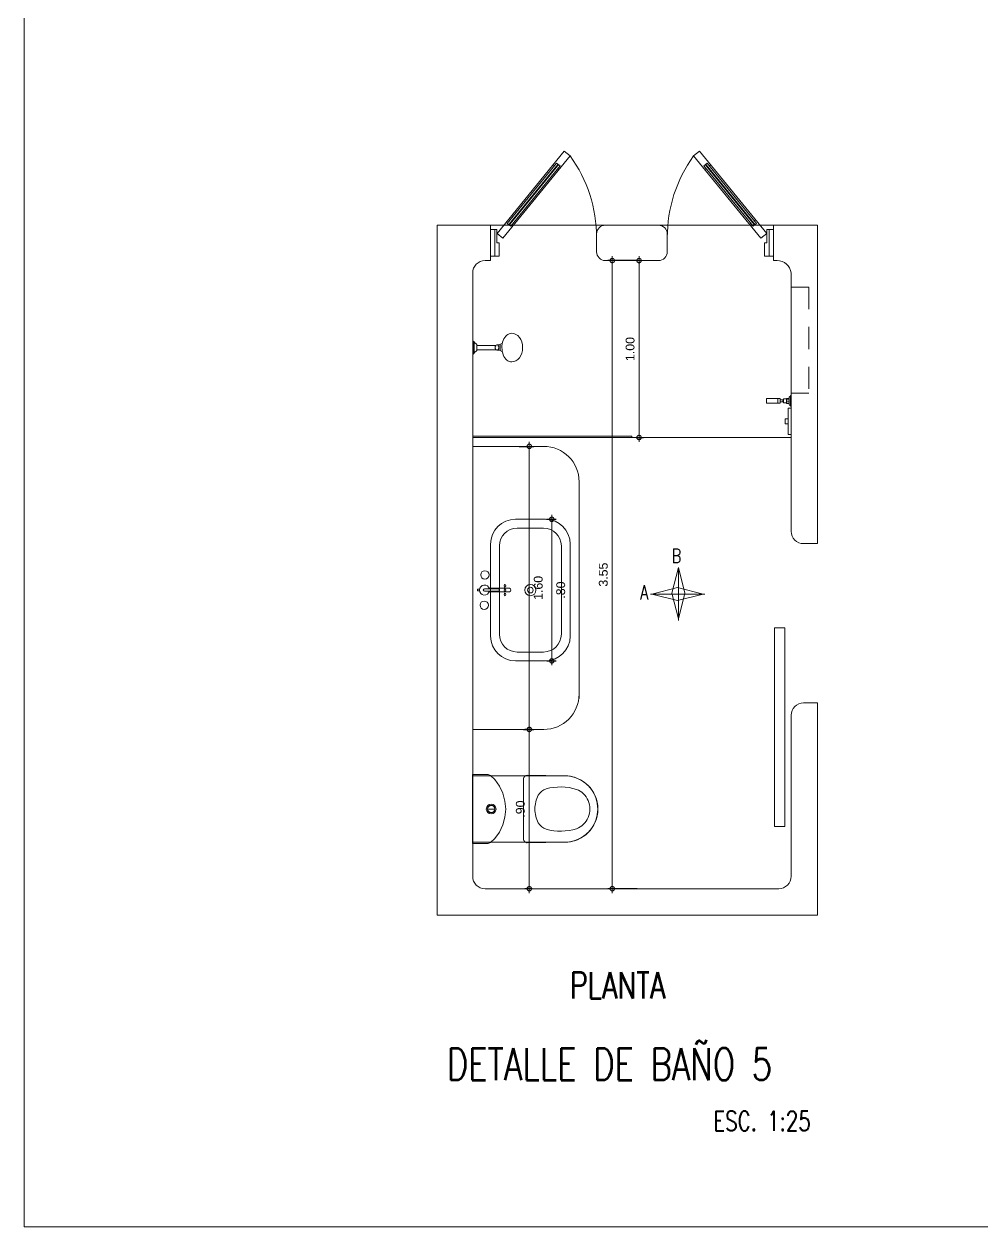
# Model space of a CAD drawing. Header units: metres. Extents: x 113 to 2416, y -346 to 476.
# Drawn here: x 306.9 to 312.31, y -166.51 to -159.71 of the extents above; entities that cross this region are included whole.
import ezdxf

# ---------------------------------------------------------------- set-up
doc = ezdxf.new("R2010")
doc.units = ezdxf.units.M
doc.header["$PDMODE"] = 34
for name, pattern in [('0', [0]), ('CONTINU', [0]), ('HIDDEN2', [0.1875, 0.125, -0.0625])]:
    doc.linetypes.add(name, pattern=pattern)
doc.layers.get('0').update_dxf_attribs({"color": 250, "linetype": '0', "lineweight": 20})
doc.layers.get('Defpoints').update_dxf_attribs({"color": 6})
for name, color, linetype, lineweight in [('A-DOOR', 35, 'Continuous', 5), ('A-WALL', 250, 'Continuous', 20), ('baños', 140, 'Continuous', 0), ('DIMENSIONES', 5, 'Continuous', 5), ('piscina', 131, 'Continuous', 0), ('piso', 253, 'Continuous', 0), ('textos', 7, 'Continuous', 0)]:
    doc.layers.add(name, color=color, linetype=linetype, lineweight=lineweight)
doc.styles.add('Arch-Dim', font='romans.shx', dxfattribs={"width": 0.75})
doc.styles.add('ESC25-2mm', font='arial.ttf', dxfattribs={"height": 0.05})
doc.styles.get("Standard").update_dxf_attribs({"font": 'arial.ttf', "height": 0.1875})
doc.dimstyles.new('DIMS25', dxfattribs={"dimtxt": 0.05, "dimasz": 0.05, "dimexe": 0.025, "dimexo": 0.025, "dimgap": 0.025, "dimtad": 2, "dimzin": 4, "dimdsep": 46, "dimtxsty": 'ESC25-2mm', "dimblk": 'DOTSMALL', "dimcen": 0.025, "dimdle": 0.025, "dimclrd": 256, "dimclre": 256, "dimclrt": 1, "dimadec": 0, "dimazin": 0, "dimtfac": 1, "dimtix": 1, "dimtmove": 2, "dimatfit": 3, "dimfxl": 1, "dimtolj": 1, "dimtzin": 0, "dimlwd": -1, "dimarcsym": 0})

# ---------------------------------------------------------------- blocks, each defined once
blk = doc.blocks.new('Caroma_ToiletSuites')
at = {"layer": 'baños'}
for p, q in [((-94, 682.8), (-120.8, 664)), ((-64.3, 696.7), (-94, 682.8)), ((-32.6, 705.1), (-64.3, 696.7)), ((0, 708), (-32.6, 705.1)), ((32.6, 705.1), (0, 708)), ((64.3, 696.7), (32.6, 705.1)), ((94, 682.8), (64.3, 696.7)), ((120.8, 664), (94, 682.8)), ((-162.8, 614), (-176.7, 584.3)), ((-144, 640.8), (-162.8, 614)), ((-120.8, 664), (-144, 640.8)), ((144, 640.8), (120.8, 664)), ((162.8, 614), (144, 640.8)), ((176.7, 584.3), (162.8, 614)), ((-185.1, 552.6), (-188, 520)), ((-176.7, 584.3), (-185.1, 552.6)), ((185.1, 552.6), (176.7, 584.3)), ((188, 520), (185.1, 552.6)), ((-188, 520), (-190.5, 308)), ((-188, 0), (-188, 520)), ((188, 520), (188, 0)), ((190.5, 308), (188, 520)), ((-190.5, 308), (-190.2, 304.5)), ((-190.2, 304.5), (-189.3, 301.2)), ((-189.3, 301.2), (-187.8, 298)), ((-187.8, 298), (-185.8, 295.1)), ((-185.8, 295.1), (-183.4, 292.7)), ((-183.4, 292.7), (-180.5, 290.7)), ((-180.5, 290.7), (-177.3, 289.2)), ((-177.3, 289.2), (-174, 288.3)), ((-174, 288.3), (-170.5, 288)), ((-170.5, 288), (170.5, 288)), ((170.5, 288), (174, 288.3)), ((174, 288.3), (177.3, 289.2)), ((177.3, 289.2), (180.5, 290.7)), ((180.5, 290.7), (183.4, 292.7)), ((183.4, 292.7), (185.8, 295.1)), ((185.8, 295.1), (187.8, 298)), ((187.8, 298), (189.3, 301.2)), ((189.3, 301.2), (190.2, 304.5)), ((190.2, 304.5), (190.5, 308)), ((-130, 152.2), (-167.1, 126.2)), ((-88.9, 171.3), (-130, 152.2)), ((-45.1, 183.1), (-88.9, 171.3)), ((0, 187), (-45.1, 183.1)), ((45.1, 183.1), (0, 187)), ((88.9, 171.3), (45.1, 183.1)), ((130, 152.2), (88.9, 171.3)), ((167.1, 126.2), (130, 152.2)), ((-194.6, 88.2), (-195, 83.5)), ((-195, 83.5), (-195, 0)), ((-193.4, 92.7), (-194.6, 88.2)), ((-191.4, 97), (-193.4, 92.7)), ((-188.7, 100.9), (-191.4, 97)), ((-167.1, 126.2), (-188.7, 100.9)), ((0, 85), (0, 125)), ((188.7, 100.9), (167.1, 126.2)), ((191.4, 97), (188.7, 100.9)), ((193.4, 92.7), (191.4, 97)), ((194.6, 88.2), (193.4, 92.7)), ((195, 83.5), (194.6, 88.2)), ((195, 0), (195, 83.5)), ((-195, 0), (195, 0)), ((188, 0), (-188, 0))]:
    blk.add_line(p, q, dxfattribs=at)
for centre, radius, start, end in [((0, 520), 188, 0, 180), ((-18.8, 556.1), 97.6, 134.33725, 160.9897), ((-2.7, 547.4), 115.2, 88.65652, 137.04039), ((2.7, 547.4), 115.2, 42.9609, 91.34146), ((18.8, 556.1), 97.6, 19.00998, 45.66427), ((183, 496.7), 307.9, 162.77131, 195.21432), ((-183, 496.7), 307.9, 344.7852, 17.22859), ((-36.1, 442.4), 82.4, 198.76304, 239.35819), ((36.1, 442.4), 82.4, 300.64117, 341.23514), ((2.9, 529.9), 177.9, 242.91598, 269.06591), ((-2.9, 529.9), 177.9, 270.93391, 297.08355), ((0, 105), 27.5, 0, 180), ((0, 105), 27.5, 180, 0), ((0, 105), 21, 0, 180), ((0, 105), 21, 180, 0), ((0, 105), 20, 0, 180), ((0, 105), 20, 180, 0)]:
    blk.add_arc(centre, radius, start, end, dxfattribs=at)
blk = doc.blocks.new('_DotSmall')
at = {"color": 0, "linetype": 'ByBlock', "lineweight": 13, "const_width": 0.5}
blk.add_lwpolyline([(-0.0625, 0, 1), (0.0625, 0, 1)], format="xyb", close=True, dxfattribs=at)
blk = doc.blocks.new('*D434')
at = {"layer": 'Defpoints', "color": 0, "transparency": 16777216}
for p in [(310.3879, -161.0446), (310.2214, -164.5946), (310.3878, -164.5946)]:
    blk.add_point(p, dxfattribs=at)
at = {"layer": 'DIMENSIONES', "lineweight": -2, "transparency": 16777216}
for p, q in [((310.3629, -161.0446), (310.1964, -161.0446)), ((310.3628, -164.5946), (310.1964, -164.5946))]:
    blk.add_line(p, q, dxfattribs=at)
at = {"layer": 'DIMENSIONES', "transparency": 16777216}
blk.add_line((310.2214, -161.0196), (310.2214, -164.6196), dxfattribs=at)
at = {"layer": 'DIMENSIONES', "transparency": 16777216, "xscale": 0.05, "yscale": 0.05, "zscale": 0.05}
for p, rotation in [((310.2214, -161.0446), 90), ((310.2214, -164.5946), 270)]:
    blk.add_blockref('_DotSmall', p, dxfattribs=dict(at, rotation=rotation))
at = {"layer": 'DIMENSIONES', "color": 5, "lineweight": 13, "transparency": 16777216, "insert": (310.1709, -162.8196), "char_height": 0.05, "attachment_point": 5, "rotation": 90, "style": 'ESC25-2mm'}
blk.add_mtext('\\A1;3.55', dxfattribs=at)
blk = doc.blocks.new('*D435')
at = {"layer": 'Defpoints', "color": 0, "transparency": 16777216}
for p in [(309.7936, -163.6946), (309.7525, -164.5946), (309.7936, -164.5946)]:
    blk.add_point(p, dxfattribs=at)
at = {"layer": 'DIMENSIONES', "lineweight": -2, "transparency": 16777216}
for p, q in [((309.7686, -163.6946), (309.7275, -163.6946)), ((309.7686, -164.5946), (309.7275, -164.5946))]:
    blk.add_line(p, q, dxfattribs=at)
at = {"layer": 'DIMENSIONES', "transparency": 16777216}
blk.add_line((309.7525, -163.6696), (309.7525, -164.6196), dxfattribs=at)
at = {"layer": 'DIMENSIONES', "transparency": 16777216, "xscale": 0.05, "yscale": 0.05, "zscale": 0.05}
for p, rotation in [((309.7525, -163.6946), 90), ((309.7525, -164.5946), 270)]:
    blk.add_blockref('_DotSmall', p, dxfattribs=dict(at, rotation=rotation))
at = {"layer": 'DIMENSIONES', "color": 5, "lineweight": 13, "transparency": 16777216, "insert": (309.702, -164.1446), "char_height": 0.05, "attachment_point": 5, "rotation": 90, "style": 'ESC25-2mm'}
blk.add_mtext('\\A1;.90', dxfattribs=at)
blk = doc.blocks.new('*D436')
at = {"layer": 'Defpoints', "color": 0, "transparency": 16777216}
for p in [(310.3967, -161.0446), (310.3322, -162.0446), (310.3729, -162.0446)]:
    blk.add_point(p, dxfattribs=at)
at = {"layer": 'DIMENSIONES', "lineweight": -2, "transparency": 16777216}
for p, q in [((310.3717, -161.0446), (310.3479, -161.0446)), ((310.3572, -162.0446), (310.3979, -162.0446))]:
    blk.add_line(p, q, dxfattribs=at)
at = {"layer": 'DIMENSIONES', "transparency": 16777216}
blk.add_line((310.3729, -161.0196), (310.3729, -162.0696), dxfattribs=at)
at = {"layer": 'DIMENSIONES', "transparency": 16777216, "xscale": 0.05, "yscale": 0.05, "zscale": 0.05}
for p, rotation in [((310.3729, -161.0446), 90), ((310.3729, -162.0446), 270)]:
    blk.add_blockref('_DotSmall', p, dxfattribs=dict(at, rotation=rotation))
at = {"layer": 'DIMENSIONES', "color": 5, "lineweight": 13, "transparency": 16777216, "insert": (310.3223, -161.5446), "char_height": 0.05, "attachment_point": 5, "rotation": 90, "style": 'ESC25-2mm'}
blk.add_mtext('\\A1;1.00', dxfattribs=at)
blk = doc.blocks.new('A$C0ed3e1a4')
at = {"layer": 'baños'}
for p, q in [((0.0645, 0.0432), (0.0645, 0.0157)), ((0.0941, 0.0346), (0.0772, 0.0346)), ((0.0941, 0.0243), (0.0772, 0.0243)), ((0.0968, 0.0175), (0.0968, 0.0413)), ((0.0968, 0.0413), (0.1137, 0.0413)), ((0.0968, 0.0175), (0.1137, 0.0175)), ((0.1137, 0.0413), (0.1137, 0.0294)), ((0.1137, 0.0354), (0.1294, 0.0354)), ((0.1137, 0.0175), (0.1137, 0.0294)), ((0.1137, 0.0235), (0.1294, 0.0235)), ((0.1294, 0.0435), (0.1148, 0.0435)), ((0.1294, 0.0154), (0.1148, 0.0154)), ((0.1294, 0.051), (0.1294, 0.0295)), ((0.1294, 0.008), (0.1294, 0.0295)), ((0.1356, 0.0022), (0.1356, 0.0568)), ((0.1396, 0.059), (0.1368, 0.059)), ((0.1396, 0), (0.1368, 0)), ((0.1396, 0.059), (0.1396, 0))]:
    blk.add_line(p, q, dxfattribs=at)
blk.add_lwpolyline([(0.0772, 0.0432), (0, 0.0432), (0, 0.0157), (0.0772, 0.0157)], close=True, dxfattribs=at)
for centre, radius, start, end in [((0.1027, 0.0294), 0.01, 125.7762, 234.2238), ((0.1193, 0.0397), 0.00586, 140.07929, 164.09241), ((0.1193, 0.0191), 0.00586, 195.90759, 219.92071), ((0.1416, 0.0445), 0.0138, 115.78965, 151.65642), ((0.1416, 0.0145), 0.0138, 208.34358, 244.21035), ((0.138, 0.0569), 0.00241, 117.91788, 181.97177), ((0.138, 0.0021), 0.00241, 178.02823, 242.08212)]:
    blk.add_arc(centre, radius, start, end, dxfattribs=at)
blk = doc.blocks.new('*D437')
at = {"layer": 'Defpoints', "color": 0, "transparency": 16777216}
for p in [(309.671, -162.0946), (309.6939, -163.6946), (309.7525, -163.6946)]:
    blk.add_point(p, dxfattribs=at)
at = {"layer": 'DIMENSIONES', "lineweight": -2, "transparency": 16777216}
for p, q in [((309.696, -162.0946), (309.7775, -162.0946)), ((309.7189, -163.6946), (309.7775, -163.6946))]:
    blk.add_line(p, q, dxfattribs=at)
at = {"layer": 'DIMENSIONES', "transparency": 16777216}
blk.add_line((309.7525, -162.0696), (309.7525, -163.7196), dxfattribs=at)
at = {"layer": 'DIMENSIONES', "transparency": 16777216, "xscale": 0.05, "yscale": 0.05, "zscale": 0.05}
for p, rotation in [((309.7525, -162.0946), 90), ((309.7525, -163.6946), 270)]:
    blk.add_blockref('_DotSmall', p, dxfattribs=dict(at, rotation=rotation))
at = {"layer": 'DIMENSIONES', "color": 5, "lineweight": 13, "transparency": 16777216, "insert": (309.8031, -162.8946), "char_height": 0.05, "attachment_point": 5, "rotation": 90, "style": 'ESC25-2mm'}
blk.add_mtext('\\A1;1.60', dxfattribs=at)
blk = doc.blocks.new('A$C160d384d')
at = {"layer": 'baños'}
for p, q in [((0.2143, 0.8), (0.3843, 0.8)), ((0.2243, 0.75), (0.3743, 0.75)), ((0.0743, 0.14), (0.0743, 0.66)), ((0.1243, 0.15), (0.1243, 0.65)), ((0.4743, 0.65), (0.4743, 0.15)), ((0.5243, 0.66), (0.5243, 0.14)), ((0.3843, 0), (0.2143, 0)), ((0.3743, 0.05), (0.2243, 0.05))]:
    blk.add_line(p, q, dxfattribs=at)
at = {"layer": 'baños', "linetype": 'Continuous'}
for p, q in [((0.0661, 0.4101, 0), (0.1804, 0.4101, 0)), ((0.0005, 0.405, 0), (0, 0.4043, 0)), ((0, 0.4043, 0), (0, 0.3957, 0)), ((0, 0.3957, 0), (0.0005, 0.395, 0)), ((0.0114, 0.405, 0), (0.0005, 0.405, 0)), ((0.0005, 0.395, 0), (0.0114, 0.395, 0)), ((0.0395, 0.4062, 0), (0.0395, 0.4062, 0)), ((0.0395, 0.4062, 0), (0.1223, 0.4062, 0.0004)), ((0.0395, 0.3939, 0), (0.0395, 0.3939, 0)), ((0.1804, 0.39, 0), (0.0661, 0.39, 0)), ((0.1223, 0.4062, 0.0004), (0.1223, 0.3939, 0.0004))]:
    blk.add_line(p, q, dxfattribs=at)
at = {"layer": 'baños', "linetype": 'Continuous', "extrusion": (1.31781e-06, -1, -8.43443e-26)}
for p, q in [((0.1223, 0.3939, 0.0004), (0.0395, 0.3939, 0)), ((0.0395, 0.3939, 0), (0.1223, 0.3939, 0.0004))]:
    blk.add_line(p, q, dxfattribs=at)
at = {"layer": 'baños', "linetype": 'Continuous'}
for centre, radius in [((0.0422, 0.4857), 0.0237), ((0.2993, 0.4), 0.0317), ((0.2993, 0.4), 0.0159), ((0.0384, 0.3146), 0.0237)]:
    blk.add_circle(centre, radius, dxfattribs=at)
at = {"layer": 'baños'}
for centre, radius, start, end in [((0.2143, 0.66), 0.14, 90, 180), ((0.2243, 0.65), 0.1, 90, 180), ((0.3743, 0.65), 0.1, 0, 90), ((0.3843, 0.66), 0.14, 0, 90), ((0.2143, 0.14), 0.14, 180, 270), ((0.2243, 0.15), 0.1, 180, 270), ((0.3743, 0.15), 0.1, 270, 360), ((0.3843, 0.14), 0.14, 270, 0)]:
    blk.add_arc(centre, radius, start, end, dxfattribs=at)
at = {"layer": 'baños', "linetype": 'Continuous'}
for centre, radius, start, end in [((0.0395, 0.4), 0.0285, 12.564, 347.43156), ((0.1786, 0.4001, 0), 0.0101, 359.56446, 79.38936), ((0.0398, 0.3997, 0), 0.00653, 92.87142, 177.12872), ((0.0398, 0.4004, 0), 0.00653, 182.87143, 267.12873), ((0.1786, 0.4, 0), 0.0101, 280.61079, 0.43569)]:
    blk.add_arc(centre, radius, start, end, dxfattribs=at)
at = {"layer": 'baños', "linetype": 'Continuous', "extrusion": (3.61622e-27, 8.43443e-26, -1)}
for centre, major_axis, ratio in [((0.1558, 0.4), (0, -0.0085), 0.599546), ((0.1557, 0.424), (0.00005, -0.0075), 0.581577), ((0.1558, 0.376), (0.00005, -0.0075), 0.581577)]:
    blk.add_ellipse(centre, major_axis=major_axis, ratio=ratio, dxfattribs=at)
at = {"layer": 'baños', "linetype": 'Continuous', "flags": 8}
for tag, p in [('TRADENAME', (0.1887, 0.4, 0)), ('MODELNUMBER', (0.1887, 0.4, 0)), ('MATERIAL', (0.1888, 0.4, 0)), ('PRODUCT', (0.1888, 0.4, 0))]:
    blk.add_attdef(tag, p, '', height=0.0000254, rotation=270.00008, dxfattribs=at)
at = {"layer": 'baños', "linetype": 'Continuous'}
for tag, p in [('MATERIAL', (0.299, 0.3999)), ('PRODUCT', (0.299, 0.3999)), ('TRADENAME', (0.2991, 0.3999)), ('MODELNUMBER', (0.2991, 0.3999))]:
    blk.add_attdef(tag, p, '', height=0.0000254, rotation=90.00008, dxfattribs=at)
blk = doc.blocks.new('*D472')
at = {"layer": 'Defpoints', "color": 0, "transparency": 16777216}
for p in [(309.8252, -162.507), (309.8252, -163.307), (309.8796, -163.307)]:
    blk.add_point(p, dxfattribs=at)
at = {"layer": 'DIMENSIONES', "lineweight": -2, "transparency": 16777216}
for p, q in [((309.8502, -162.507), (309.9046, -162.507)), ((309.8502, -163.307), (309.9046, -163.307))]:
    blk.add_line(p, q, dxfattribs=at)
at = {"layer": 'DIMENSIONES', "transparency": 16777216}
blk.add_line((309.8796, -162.482), (309.8796, -163.332), dxfattribs=at)
at = {"layer": 'DIMENSIONES', "transparency": 16777216, "xscale": 0.05, "yscale": 0.05, "zscale": 0.05}
for p, rotation in [((309.8796, -162.507), 90), ((309.8796, -163.307), 270)]:
    blk.add_blockref('_DotSmall', p, dxfattribs=dict(at, rotation=rotation))
at = {"layer": 'DIMENSIONES', "color": 5, "lineweight": 13, "transparency": 16777216, "insert": (309.9302, -162.907), "char_height": 0.05, "attachment_point": 5, "rotation": 90, "style": 'ESC25-2mm'}
blk.add_mtext('\\A1;.80', dxfattribs=at)
blk = doc.blocks.new('A$C013342c3')
at = {"layer": 'baños', "linetype": 'Continuous'}
for p, q in [((0.1327, 0.0959, -0.0887), (0.1145, 0.106, -0.1376)), ((0.1447, 0.0959, -0.0497), (0.127, 0.0959, -0.0497)), ((0.127, 0.0959, -0.0497), (0.127, 0.0667, -0.0497)), ((0.2591, 0.0932, -0.0114), (0.1506, 0.0931, -0.0549)), ((0.2591, 0.0693, -0.0114), (0.1506, 0.0694, -0.0549)), ((0.2592, 0.0984, -1.0732), (0.2591, 0.0932, -0.0114)), ((0.2591, 0.0932, -0.0114), (0.2591, 0.0693, -0.0113)), ((0.2592, 0.0642, -1.0732), (0.2591, 0.0693, -0.0114)), ((0.2731, 0.1112), (0.2592, 0.0984, -1.0732)), ((0.2775, 0.1152), (0.2731, 0.1152)), ((0.2731, 0.1152), (0.2731, 0.1112)), ((0.2731, 0.0513), (0.2731, 0.1112)), ((0.2821, 0.1176), (0.2775, 0.1176)), ((0.2775, 0.1176), (0.2775, 0.1152)), ((0.2775, 0.1152), (0.2775, 0.0473)), ((0.2821, 0.1163), (0.2821, 0.1176)), ((0.2821, 0.0462), (0.2821, 0.1163)), ((0.1305, 0.0667, -0.0849), (0.1145, 0.0578, -0.1376)), ((0.127, 0.0667, -0.0497), (0.1446, 0.0667, -0.0497)), ((0.2731, 0.0513), (0.2592, 0.0642, -1.0732)), ((0.2731, 0.0473), (0.2731, 0.0513)), ((0.2775, 0.0473), (0.2731, 0.0473)), ((0.2775, 0.0449), (0.2775, 0.0473)), ((0.2821, 0.0449), (0.2775, 0.0449)), ((0.2821, 0.0462), (0.2821, 0.0449))]:
    blk.add_line(p, q, dxfattribs=at)
for ratio, start_param, end_param in [(0.757088, 3.141593, 6.283185), (0.681889, 0, 3.141593)]:
    blk.add_ellipse((0.0615, 0.0812, -0.1376), major_axis=(-0.0002, -0.0812), ratio=ratio, start_param=start_param, end_param=end_param, dxfattribs=at)
blk.add_ellipse((0.1447, 0.0813, -0.0497), major_axis=(0, -0.0146), ratio=0.718224, dxfattribs=at)

msp = doc.modelspace()

# ---------------------------------------------------------------- linework, layer by layer
at = {"layer": 'A-DOOR', "extrusion": (0, 0, -1)}
for p, q in [((309.894, -160.509), (309.887, -160.5034)), ((310.7708, -160.509), (310.7777, -160.5034)), ((309.9133, -160.5249), (309.9203, -160.5306)), ((310.7514, -160.5249), (310.7444, -160.5306)), ((311.0048, -160.8351), (310.9979, -160.8408)), ((311.0242, -160.8193), (311.0312, -160.8136))]:
    msp.add_line(p, q, dxfattribs=at)
for points in [[(-309.5703, -160.891), (-309.9503, -160.4259), (-309.9836, -160.4531), (-309.6031, -160.9182)], [(-311.0944, -160.891), (-310.7145, -160.4259), (-310.6812, -160.4531), (-311.0616, -160.9182)], [(-309.926, -160.5094), (-309.6472, -160.8506), (-309.6279, -160.8348), (-309.9066, -160.4936)], [(-310.7388, -160.5094), (-311.0175, -160.8506), (-311.0369, -160.8348), (-310.7581, -160.4936)]]:
    msp.add_lwpolyline(points, close=True, dxfattribs=at)
at = {"layer": 'A-DOOR'}
for points in [[(309.5573, -160.8696), (309.5324, -160.8696), (309.5324, -161.0196), (309.5573, -161.0196)], [(309.5824, -161.0196), (309.5824, -160.9446), (309.5698, -160.9446), (309.5698, -160.8696), (309.5573, -160.8696), (309.5573, -161.0196)], [(311.0824, -161.0196), (311.0824, -160.9446), (311.0949, -160.9446), (311.0949, -160.8696), (311.1074, -160.8696), (311.1074, -161.0196)], [(311.1074, -160.8696), (311.1324, -160.8696), (311.1324, -161.0196), (311.1074, -161.0196)], [(311.1382, -163.121), (311.1969, -163.121), (311.1969, -164.2432), (311.1382, -164.2432)]]:
    msp.add_lwpolyline(points, close=True, dxfattribs=at)
at = {"layer": 'A-DOOR', "extrusion": (0, 0, -1)}
for centre, start, end in [((-309.3476, -160.9129), 144.13417, 180.12369), ((-311.3172, -160.9129), 359.87638, 35.86589)]:
    msp.add_arc(centre, 0.7848, start, end, dxfattribs=at)
at = {"layer": 'A-WALL'}
for p, q in [((309.2323, -160.8446), (309.2323, -164.7446)), ((309.2323, -160.8446), (309.5323, -160.8446)), ((309.5323, -161.0446), (309.5323, -160.8446)), ((310.1824, -160.8446), (310.4824, -160.8446)), ((311.1324, -160.8446), (311.3824, -160.8446)), ((311.1324, -161.0446), (311.1324, -160.8446)), ((311.3824, -162.6446), (311.3824, -160.8446)), ((310.1324, -160.8946), (310.1324, -160.9946)), ((310.5324, -160.8946), (310.5324, -160.9946)), ((309.5023, -161.0446), (309.5323, -161.0446)), ((310.1824, -161.0446), (310.4824, -161.0446)), ((311.1528, -161.0446), (311.1324, -161.0446)), ((309.4323, -161.1146), (309.4323, -164.5246)), ((311.2324, -161.1146), (311.2324, -162.5746)), ((311.3024, -162.6446), (311.3824, -162.6446)), ((311.3024, -163.5446), (311.3824, -163.5446)), ((311.3824, -164.7446), (311.3824, -163.5446)), ((311.2324, -163.6146), (311.2324, -164.5246)), ((311.3824, -164.0196), (311.3824, -164.0696)), ((309.5023, -164.5946), (311.1624, -164.5946)), ((309.2323, -164.7446), (311.3824, -164.7446))]:
    msp.add_line(p, q, dxfattribs=at)
at = {"layer": 'A-WALL', "linetype": 'HIDDEN2'}
for p, q in [((311.3324, -161.1946), (311.2324, -161.1946)), ((311.3324, -161.1946), (311.3324, -161.7946)), ((311.3324, -161.7946), (311.2324, -161.7946))]:
    msp.add_line(p, q, dxfattribs=at)
at = {"layer": 'A-WALL'}
for centre, radius, start, end in [((310.1824, -160.8946), 0.05, 89.99997, 180), ((310.4824, -160.8946), 0.05, 0, 89.99997), ((309.5023, -161.1146), 0.07, 90, 180), ((310.1824, -160.9946), 0.05, 180, 269.99997), ((310.4824, -160.9946), 0.05, 269.99997, 0), ((311.1541, -161.1233), 0.0788, 6.37504, 90.96836), ((311.3024, -162.5746), 0.07, 180, 270), ((311.3024, -163.6146), 0.07, 90, 180), ((309.5023, -164.5246), 0.07, 180, 270), ((311.1624, -164.5246), 0.07, 270, 360)]:
    msp.add_arc(centre, radius, start, end, dxfattribs=at)
at = {"layer": 'baños'}
for p, q in [((311.232, -162.0446), (310.3322, -162.0446)), ((309.8339, -162.0946), (309.4339, -162.0946)), ((310.0339, -163.5196), (310.0339, -162.2946)), ((309.8339, -163.6946), (309.4339, -163.6946))]:
    msp.add_line(p, q, dxfattribs=at)
for points in [[(311.2324, -161.8782), (311.215, -161.8782), (311.215, -162.0282), (311.2324, -162.0282)], [(311.215, -161.9398), (311.1992, -161.9398), (311.1992, -161.9666), (311.215, -161.9666)], [(309.4324, -162.0446), (310.3324, -162.0446), (310.3324, -162.0368), (309.4324, -162.0368)]]:
    msp.add_lwpolyline(points, close=True, dxfattribs=at)
for centre, start, end in [((309.8339, -162.2946), 0, 90), ((309.8339, -163.4946), 270, 0)]:
    msp.add_arc(centre, 0.2, start, end, dxfattribs=at)
at = {"layer": 'Defpoints', "lineweight": 13}
msp.add_lwpolyline([(306.8964, -152.9098), (325.6624, -152.9098), (325.6624, -166.5062), (306.8964, -166.5062)], close=True, dxfattribs=at)
at = {"layer": 'piscina', "extrusion": (0, 0, -1), "const_width": 0.01}
for points in [[(-309.9163, -160.5015), (-309.6376, -160.8427)], [(-310.7484, -160.5015), (-311.0272, -160.8427)]]:
    msp.add_lwpolyline(points, dxfattribs=at)
at = {"layer": 'piso'}
for p, q in [((310.1824, -160.8446), (309.5323, -160.8446)), ((311.1324, -160.8446), (310.4824, -160.8446))]:
    msp.add_line(p, q, dxfattribs=at)
at = {"layer": 'textos', "lineweight": 13}
for p, q in [((310.595, -162.7798), (310.5578, -162.9247)), ((310.595, -162.7798), (310.5578, -162.9247)), ((310.595, -162.7798), (310.6322, -162.9247)), ((310.595, -162.7798), (310.595, -163.0785)), ((310.595, -162.7798), (310.6322, -162.9247)), ((310.7355, -162.9291), (310.4368, -162.9291)), ((310.4457, -162.9291), (310.5906, -162.8919)), ((310.4457, -162.9291), (310.5906, -162.8919)), ((310.4457, -162.9291), (310.5906, -162.9663)), ((310.4457, -162.9291), (310.7443, -162.9291)), ((310.4457, -162.9291), (310.5906, -162.9663)), ((310.595, -163.0696), (310.5578, -162.9247)), ((310.595, -163.0696), (310.5578, -162.9247)), ((310.7355, -162.9291), (310.5906, -162.8919)), ((310.7355, -162.9291), (310.5906, -162.8919)), ((310.7355, -162.9291), (310.5906, -162.9663)), ((310.7355, -162.9291), (310.5906, -162.9663)), ((310.595, -163.0696), (310.6322, -162.9247)), ((310.595, -163.0696), (310.6322, -162.9247))]:
    msp.add_line(p, q, dxfattribs=at)

# ---------------------------------------------------------------- block references
at = {"color": 1}
ref = msp.add_blockref('A$C160d384d', (309.4593, -163.307), dxfattribs=at)
ref.add_attrib('MATERIAL', 'VITREOUS CHINA', (309.7583, -162.9071), dxfattribs={"layer": 'baños', "linetype": 'Continuous', "height": 0.0000254, "rotation": 90.00008})
ref.add_attrib('PRODUCT', 'BATHROOM SINK', (309.7583, -162.9071), dxfattribs={"layer": 'baños', "linetype": 'Continuous', "height": 0.0000254, "rotation": 90.00008})
ref.add_attrib('TRADENAME', 'VOX', (309.7584, -162.9071), dxfattribs={"layer": 'baños', "linetype": 'Continuous', "height": 0.0000254, "rotation": 90.00008})
ref.add_attrib('MODELNUMBER', 'K-5373', (309.7584, -162.9071), dxfattribs={"layer": 'baños', "linetype": 'Continuous', "height": 0.0000254, "rotation": 90.00008})
ref.add_attrib('MATERIAL', 'BRASS', (309.6481, -162.9069, 0), dxfattribs={"layer": 'baños', "linetype": 'Continuous', "height": 0.0000254, "rotation": 270.00008})
ref.add_attrib('PRODUCT', 'FAUCETS', (309.648, -162.9069, 0), dxfattribs={"layer": 'baños', "linetype": 'Continuous', "height": 0.0000254, "rotation": 270.00008})
ref.add_attrib('TRADENAME', 'PURIST', (309.648, -162.9069, 0), dxfattribs={"layer": 'baños', "linetype": 'Continuous', "height": 0.0000254, "rotation": 270.00008})
ref.add_attrib('MODELNUMBER', 'K-14404-4A', (309.648, -162.9069, 0), dxfattribs={"layer": 'baños', "linetype": 'Continuous', "height": 0.0000254, "rotation": 270.00008})
at = {"layer": 'baños', "linetype": 'CONTINU', "xscale": -1}
msp.add_blockref('A$C013342c3', (309.7145, -161.6177), dxfattribs=at)
at = {"layer": 'baños'}
msp.add_blockref('A$C0ed3e1a4', (311.0928, -161.867), dxfattribs=at)
at = {"layer": 'baños', "xscale": -0.000999999934791, "yscale": 0.000999999934791, "rotation": 270}
msp.add_blockref('Caroma_ToiletSuites', (309.4319, -164.1443), dxfattribs=at)

# ---------------------------------------------------------------- texts
at = {"layer": 'textos', "lineweight": 13, "char_height": 0.08, "width": 1.189165, "attachment_point": 3, "style": 'Arch-Dim'}
for s, insert in [('\\pxt5.9124,29;B', (310.6112, -162.6736)), ('\\pxt5.9124,29;A', (310.4242, -162.8794))]:
    msp.add_mtext(s, dxfattribs=dict(at, insert=insert))
at = {"layer": 'textos', "lineweight": 13, "attachment_point": 1, "style": 'Arch-Dim'}
for s, insert, char_height in [('PLANTA', (309.9806, -165.0656), 0.15), ('DETALLE DE BAÑO 5', (309.2849, -165.496), 0.18), ('ESC. 1:25', (310.7923, -165.8524), 0.11)]:
    msp.add_mtext_dynamic_manual_height_columns(s, width=26.65337, gutter_width=15, heights=[0], dxfattribs=dict(at, insert=insert, char_height=char_height))

# ---------------------------------------------------------------- dimensions: what is measured, and where the dimension line sits
at = {"layer": 'DIMENSIONES', "lineweight": 13}
for base, p1, p2, picture, middle in [((310.2214, -164.5946), (310.3879, -161.0446), (310.3878, -164.5946), '*D434', (310.1709, -162.8196)), ((310.3729, -162.0446), (310.3967, -161.0446), (310.3322, -162.0446), '*D436', (310.3223, -161.5446)), ((309.7525, -163.6946), (309.671, -162.0946), (309.6939, -163.6946), '*D437', (309.8031, -162.8946)), ((309.8796, -163.307), (309.8252, -162.507), (309.8252, -163.307), '*D472', (309.9302, -162.907)), ((309.7525, -164.5946), (309.7936, -163.6946), (309.7936, -164.5946), '*D435', (309.702, -164.1446))]:
    dim = msp.add_linear_dim(base=base, p1=p1, p2=p2, angle=90, dimstyle='DIMS25', override={"dimclrt": 5}, dxfattribs=at)
    dim.commit()
    dim.dimension.update_dxf_attribs({"geometry": picture, "text_midpoint": middle})

doc.saveas('drawing.dxf')
